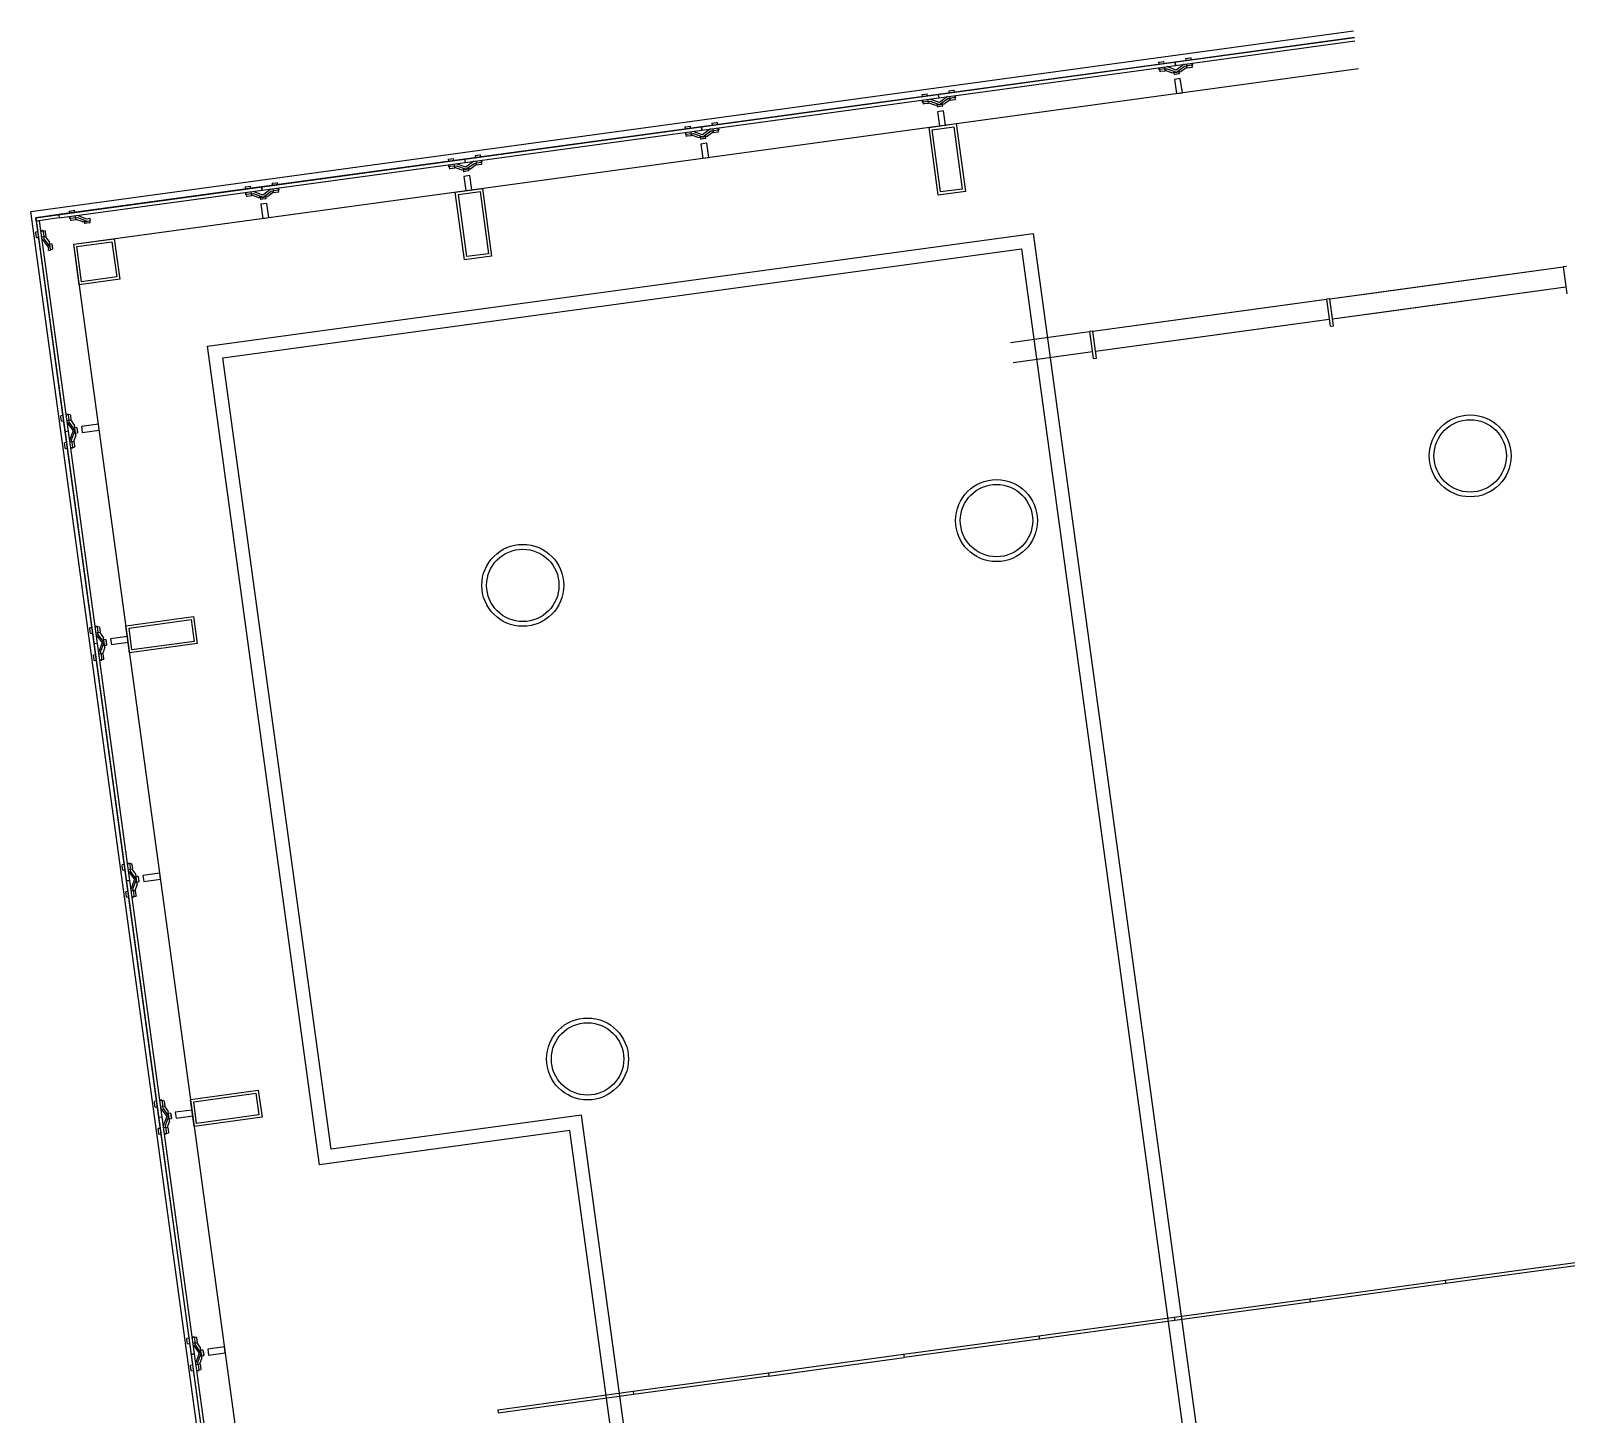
# Model space of a CAD drawing. Header units: millimetres. Extents: x -162945 to 7560, y -3558 to 130718.
# Drawn here: x -162945 to -151702, y 105661 to 115792 of the extents above; entities that cross this region are included whole.
import ezdxf

# ---------------------------------------------------------------- set-up
doc = ezdxf.new("R2010")
doc.units = ezdxf.units.MM
doc.header["$LTSCALE"] = 5
for name, color, linetype in [('A-GLAZ', 140, 'Continuous'), ('A-GLAZ-CWMG', 3, 'Continuous'), ('A-HOLE', 2, 'Continuous'), ('A—\\M+5C3C5\\M+5B4B0', 135, 'Continuous'), ('E-COLS-F3$0$0S-COLS-LINE', 4, 'Continuous')]:
    doc.layers.add(name, color=color, linetype=linetype)

msp = doc.modelspace()

# ---------------------------------------------------------------- linework, layer by layer
at = {"layer": 'A-GLAZ', "color": 8}
for p, q in [((-154489, 115589), (-154455, 115594)), ((-154489, 115589), (-154455, 115594)), ((-154489, 115589), (-154487, 115574)), ((-154489, 115589), (-154487, 115574)), ((-154455, 115594), (-154449, 115594)), ((-154455, 115594), (-154449, 115594)), ((-154447, 115580), (-154449, 115594)), ((-154447, 115580), (-154449, 115594)), ((-154687, 115562), (-154681, 115563)), ((-154687, 115562), (-154681, 115563)), ((-154687, 115562), (-154685, 115547)), ((-154687, 115562), (-154685, 115547)), ((-154687, 115521), (-154685, 115506)), ((-154687, 115521), (-154685, 115506)), ((-154677, 115507), (-154685, 115506)), ((-154677, 115507), (-154685, 115506)), ((-154682, 115522), (-154678, 115492)), ((-154682, 115522), (-154678, 115492)), ((-154681, 115563), (-154648, 115567)), ((-154681, 115563), (-154648, 115567)), ((-154672, 115493), (-154678, 115492)), ((-154672, 115493), (-154678, 115492)), ((-154642, 115512), (-154677, 115507)), ((-154642, 115512), (-154677, 115507)), ((-154638, 115497), (-154672, 115493)), ((-154638, 115497), (-154672, 115493)), ((-154646, 115552), (-154648, 115567)), ((-154646, 115552), (-154648, 115567)), ((-154638, 115497), (-154642, 115527)), ((-154638, 115497), (-154642, 115527)), ((-154642, 115512), (-154625, 115514)), ((-154642, 115512), (-154625, 115514)), ((-154591, 115484), (-154639, 115502)), ((-154591, 115484), (-154639, 115502)), ((-154558, 115503), (-154627, 115529)), ((-154558, 115503), (-154627, 115529)), ((-154625, 115514), (-154556, 115489)), ((-154625, 115514), (-154556, 115489)), ((-154591, 115484), (-154556, 115489)), ((-154591, 115484), (-154556, 115489)), ((-154591, 115484), (-154574, 115486)), ((-154591, 115484), (-154574, 115486)), ((-154581, 115489), (-154581, 115485)), ((-154581, 115489), (-154581, 115485)), ((-154581, 115489), (-154581, 115485)), ((-154581, 115489), (-154581, 115485)), ((-154576, 115486), (-154574, 115471)), ((-154576, 115486), (-154574, 115471)), ((-154576, 115486), (-154574, 115471)), ((-154576, 115486), (-154574, 115471)), ((-154576, 115486), (-154574, 115471)), ((-154576, 115486), (-154574, 115471)), ((-154576, 115486), (-154574, 115471)), ((-154576, 115486), (-154574, 115471)), ((-154574, 115486), (-154556, 115489)), ((-154574, 115486), (-154556, 115489)), ((-154540, 115476), (-154574, 115471)), ((-154540, 115476), (-154574, 115471)), ((-154540, 115476), (-154574, 115471)), ((-154540, 115476), (-154574, 115471)), ((-154568, 115472), (-154574, 115471)), ((-154568, 115472), (-154574, 115471)), ((-154568, 115472), (-154574, 115471)), ((-154568, 115472), (-154574, 115471)), ((-154534, 115476), (-154568, 115472)), ((-154534, 115476), (-154568, 115472)), ((-154534, 115476), (-154568, 115472)), ((-154534, 115476), (-154568, 115472)), ((-154499, 115547), (-154558, 115503)), ((-154499, 115547), (-154558, 115503)), ((-154556, 115489), (-154497, 115532)), ((-154556, 115489), (-154497, 115532)), ((-154556, 115489), (-154521, 115493)), ((-154556, 115489), (-154521, 115493)), ((-154556, 115489), (-154539, 115491)), ((-154556, 115489), (-154539, 115491)), ((-154534, 115476), (-154540, 115476)), ((-154534, 115476), (-154540, 115476)), ((-154534, 115476), (-154540, 115476)), ((-154534, 115476), (-154540, 115476)), ((-154539, 115491), (-154521, 115493)), ((-154539, 115491), (-154521, 115493)), ((-154534, 115476), (-154536, 115491)), ((-154534, 115476), (-154536, 115491)), ((-154534, 115476), (-154536, 115491)), ((-154534, 115476), (-154536, 115491)), ((-154534, 115476), (-154536, 115491)), ((-154534, 115476), (-154536, 115491)), ((-154534, 115476), (-154536, 115491)), ((-154534, 115476), (-154536, 115491)), ((-154531, 115492), (-154532, 115496)), ((-154531, 115492), (-154532, 115496)), ((-154531, 115492), (-154532, 115496)), ((-154531, 115492), (-154532, 115496)), ((-154480, 115523), (-154521, 115493)), ((-154480, 115523), (-154521, 115493)), ((-154497, 115532), (-154479, 115534)), ((-154497, 115532), (-154479, 115534)), ((-154484, 115549), (-154480, 115519)), ((-154484, 115549), (-154480, 115519)), ((-154446, 115524), (-154480, 115519)), ((-154446, 115524), (-154480, 115519)), ((-154444, 115539), (-154479, 115534)), ((-154444, 115539), (-154479, 115534)), ((-154440, 115525), (-154446, 115524)), ((-154440, 115525), (-154446, 115524)), ((-154440, 115525), (-154444, 115554)), ((-154440, 115525), (-154444, 115554)), ((-154437, 115540), (-154444, 115539)), ((-154437, 115540), (-154444, 115539)), ((-154437, 115540), (-154439, 115555)), ((-154437, 115540), (-154439, 115555)), ((-156223, 115352), (-156189, 115357)), ((-156223, 115352), (-156189, 115357)), ((-156223, 115352), (-156221, 115337)), ((-156223, 115352), (-156221, 115337)), ((-156189, 115357), (-156183, 115357)), ((-156189, 115357), (-156183, 115357)), ((-156181, 115343), (-156183, 115357)), ((-156181, 115343), (-156183, 115357)), ((-154528, 115442), (-154571, 115436)), ((-154571, 115436), (-154557, 115332)), ((-154513, 115338), (-154528, 115442)), ((-156421, 115325), (-156415, 115326)), ((-156421, 115325), (-156415, 115326)), ((-156421, 115325), (-156419, 115310)), ((-156421, 115325), (-156419, 115310)), ((-156421, 115284), (-156419, 115269)), ((-156421, 115284), (-156419, 115269)), ((-156411, 115270), (-156419, 115269)), ((-156411, 115270), (-156419, 115269)), ((-156416, 115285), (-156412, 115255)), ((-156416, 115285), (-156412, 115255)), ((-156415, 115326), (-156381, 115330)), ((-156415, 115326), (-156381, 115330)), ((-156406, 115256), (-156412, 115255)), ((-156406, 115256), (-156412, 115255)), ((-156376, 115275), (-156411, 115270)), ((-156376, 115275), (-156411, 115270)), ((-156372, 115260), (-156406, 115256)), ((-156372, 115260), (-156406, 115256)), ((-156379, 115315), (-156381, 115330)), ((-156379, 115315), (-156381, 115330)), ((-156372, 115260), (-156376, 115290)), ((-156372, 115260), (-156376, 115290)), ((-156376, 115275), (-156359, 115277)), ((-156376, 115275), (-156359, 115277)), ((-156325, 115247), (-156373, 115265)), ((-156325, 115247), (-156373, 115265)), ((-156292, 115266), (-156361, 115292)), ((-156292, 115266), (-156361, 115292)), ((-156359, 115277), (-156290, 115252)), ((-156359, 115277), (-156290, 115252)), ((-156325, 115247), (-156290, 115252)), ((-156325, 115247), (-156290, 115252)), ((-156325, 115247), (-156307, 115249)), ((-156325, 115247), (-156307, 115249)), ((-156315, 115252), (-156315, 115248)), ((-156315, 115252), (-156315, 115248)), ((-156315, 115252), (-156315, 115248)), ((-156315, 115252), (-156315, 115248)), ((-156310, 115249), (-156308, 115234)), ((-156310, 115249), (-156308, 115234)), ((-156310, 115249), (-156308, 115234)), ((-156310, 115249), (-156308, 115234)), ((-156310, 115249), (-156308, 115234)), ((-156310, 115249), (-156308, 115234)), ((-156310, 115249), (-156308, 115234)), ((-156310, 115249), (-156308, 115234)), ((-156274, 115239), (-156308, 115234)), ((-156274, 115239), (-156308, 115234)), ((-156274, 115239), (-156308, 115234)), ((-156274, 115239), (-156308, 115234)), ((-156307, 115249), (-156290, 115252)), ((-156307, 115249), (-156290, 115252)), ((-156268, 115239), (-156302, 115235)), ((-156268, 115239), (-156302, 115235)), ((-156268, 115239), (-156302, 115235)), ((-156268, 115239), (-156302, 115235)), ((-156233, 115310), (-156292, 115266)), ((-156233, 115310), (-156292, 115266)), ((-156290, 115252), (-156231, 115295)), ((-156290, 115252), (-156231, 115295)), ((-156290, 115252), (-156255, 115256)), ((-156290, 115252), (-156255, 115256)), ((-156290, 115252), (-156272, 115254)), ((-156290, 115252), (-156272, 115254)), ((-156268, 115239), (-156274, 115239)), ((-156268, 115239), (-156274, 115239)), ((-156268, 115239), (-156274, 115239)), ((-156268, 115239), (-156274, 115239)), ((-156272, 115254), (-156255, 115256)), ((-156272, 115254), (-156255, 115256)), ((-156268, 115239), (-156270, 115254)), ((-156268, 115239), (-156270, 115254)), ((-156268, 115239), (-156270, 115254)), ((-156268, 115239), (-156270, 115254)), ((-156268, 115239), (-156270, 115254)), ((-156268, 115239), (-156270, 115254)), ((-156268, 115239), (-156270, 115254)), ((-156268, 115239), (-156270, 115254)), ((-156265, 115255), (-156266, 115259)), ((-156265, 115255), (-156266, 115259)), ((-156265, 115255), (-156266, 115259)), ((-156265, 115255), (-156266, 115259)), ((-156214, 115286), (-156255, 115256)), ((-156214, 115286), (-156255, 115256)), ((-156231, 115295), (-156213, 115297)), ((-156231, 115295), (-156213, 115297)), ((-156217, 115312), (-156213, 115282)), ((-156217, 115312), (-156213, 115282)), ((-156178, 115302), (-156213, 115297)), ((-156178, 115302), (-156213, 115297)), ((-156180, 115287), (-156213, 115282)), ((-156180, 115287), (-156213, 115282)), ((-156174, 115288), (-156180, 115287)), ((-156174, 115288), (-156180, 115287)), ((-156174, 115288), (-156178, 115317)), ((-156174, 115288), (-156178, 115317)), ((-156171, 115303), (-156178, 115302)), ((-156171, 115303), (-156178, 115302)), ((-156171, 115303), (-156173, 115318)), ((-156171, 115303), (-156173, 115318)), ((-154557, 115332), (-154513, 115338)), ((-156302, 115235), (-156308, 115234)), ((-156302, 115235), (-156308, 115234)), ((-156302, 115235), (-156308, 115234)), ((-156302, 115235), (-156308, 115234)), ((-158155, 115088), (-158149, 115089)), ((-158155, 115088), (-158149, 115089)), ((-158155, 115088), (-158153, 115073)), ((-158155, 115088), (-158153, 115073)), ((-158154, 115047), (-158152, 115032)), ((-158154, 115047), (-158152, 115032)), ((-158145, 115033), (-158152, 115032)), ((-158145, 115033), (-158152, 115032)), ((-158150, 115048), (-158145, 115018)), ((-158150, 115048), (-158145, 115018)), ((-158149, 115089), (-158115, 115093)), ((-158149, 115089), (-158115, 115093)), ((-158110, 115038), (-158145, 115033)), ((-158110, 115038), (-158145, 115033)), ((-158140, 115019), (-158145, 115018)), ((-158140, 115019), (-158145, 115018)), ((-158106, 115023), (-158140, 115019)), ((-158106, 115023), (-158140, 115019)), ((-158113, 115078), (-158115, 115093)), ((-158113, 115078), (-158115, 115093)), ((-158106, 115023), (-158110, 115053)), ((-158106, 115023), (-158110, 115053)), ((-158110, 115038), (-158093, 115040)), ((-158110, 115038), (-158093, 115040)), ((-158059, 115010), (-158106, 115028)), ((-158059, 115010), (-158106, 115028)), ((-158026, 115029), (-158095, 115055)), ((-158026, 115029), (-158095, 115055)), ((-158093, 115040), (-158024, 115015)), ((-158093, 115040), (-158024, 115015)), ((-158059, 115010), (-158024, 115015)), ((-158059, 115010), (-158024, 115015)), ((-158059, 115010), (-158041, 115012)), ((-158059, 115010), (-158041, 115012)), ((-158049, 115015), (-158049, 115011)), ((-158049, 115015), (-158049, 115011)), ((-158049, 115015), (-158049, 115011)), ((-158049, 115015), (-158049, 115011)), ((-158044, 115012), (-158042, 114997)), ((-158044, 115012), (-158042, 114997)), ((-158044, 115012), (-158042, 114997)), ((-158044, 115012), (-158042, 114997)), ((-158044, 115012), (-158042, 114997)), ((-158044, 115012), (-158042, 114997)), ((-158044, 115012), (-158042, 114997)), ((-158044, 115012), (-158042, 114997)), ((-158041, 115012), (-158024, 115015)), ((-158041, 115012), (-158024, 115015)), ((-157967, 115073), (-158026, 115029)), ((-157967, 115073), (-158026, 115029)), ((-158024, 115015), (-157965, 115058)), ((-158024, 115015), (-157965, 115058)), ((-158024, 115015), (-157989, 115019)), ((-158024, 115015), (-157989, 115019)), ((-158024, 115015), (-158006, 115017)), ((-158024, 115015), (-158006, 115017)), ((-158006, 115017), (-157989, 115019)), ((-158006, 115017), (-157989, 115019)), ((-158002, 115002), (-158004, 115017)), ((-158002, 115002), (-158004, 115017)), ((-158002, 115002), (-158004, 115017)), ((-158002, 115002), (-158004, 115017)), ((-158002, 115002), (-158004, 115017)), ((-158002, 115002), (-158004, 115017)), ((-158002, 115002), (-158004, 115017)), ((-158002, 115002), (-158004, 115017)), ((-157999, 115018), (-158000, 115022)), ((-157999, 115018), (-158000, 115022)), ((-157999, 115018), (-158000, 115022)), ((-157999, 115018), (-158000, 115022)), ((-157948, 115049), (-157989, 115019)), ((-157948, 115049), (-157989, 115019)), ((-157965, 115058), (-157947, 115060)), ((-157965, 115058), (-157947, 115060)), ((-157957, 115115), (-157923, 115120)), ((-157957, 115115), (-157923, 115120)), ((-157957, 115115), (-157955, 115100)), ((-157957, 115115), (-157955, 115100)), ((-157951, 115075), (-157947, 115045)), ((-157951, 115075), (-157947, 115045)), ((-157912, 115065), (-157947, 115060)), ((-157912, 115065), (-157947, 115060)), ((-157913, 115050), (-157947, 115045)), ((-157913, 115050), (-157947, 115045)), ((-157923, 115120), (-157917, 115120)), ((-157923, 115120), (-157917, 115120)), ((-157915, 115106), (-157917, 115120)), ((-157915, 115106), (-157917, 115120)), ((-157908, 115051), (-157913, 115050)), ((-157908, 115051), (-157913, 115050)), ((-157908, 115051), (-157912, 115080)), ((-157908, 115051), (-157912, 115080)), ((-157905, 115066), (-157912, 115065)), ((-157905, 115066), (-157912, 115065)), ((-157905, 115066), (-157907, 115081)), ((-157905, 115066), (-157907, 115081)), ((-158008, 115002), (-158042, 114997)), ((-158008, 115002), (-158042, 114997)), ((-158008, 115002), (-158042, 114997)), ((-158008, 115002), (-158042, 114997)), ((-158036, 114998), (-158042, 114997)), ((-158036, 114998), (-158042, 114997)), ((-158036, 114998), (-158042, 114997)), ((-158036, 114998), (-158042, 114997)), ((-157995, 114968), (-158039, 114962)), ((-158039, 114962), (-158025, 114858)), ((-158002, 115002), (-158036, 114998)), ((-158002, 115002), (-158036, 114998)), ((-158002, 115002), (-158036, 114998)), ((-158002, 115002), (-158036, 114998)), ((-158002, 115002), (-158008, 115002)), ((-158002, 115002), (-158008, 115002)), ((-158002, 115002), (-158008, 115002)), ((-158002, 115002), (-158008, 115002)), ((-157981, 114864), (-157995, 114968)), ((-159889, 114851), (-159883, 114852)), ((-159889, 114851), (-159883, 114852)), ((-159889, 114851), (-159887, 114836)), ((-159889, 114851), (-159887, 114836)), ((-159888, 114810), (-159886, 114795)), ((-159888, 114810), (-159886, 114795)), ((-159879, 114796), (-159886, 114795)), ((-159879, 114796), (-159886, 114795)), ((-159883, 114852), (-159849, 114856)), ((-159883, 114852), (-159849, 114856)), ((-159883, 114811), (-159879, 114781)), ((-159883, 114811), (-159879, 114781)), ((-159874, 114797), (-159879, 114796)), ((-159874, 114797), (-159879, 114796)), ((-159844, 114801), (-159874, 114797)), ((-159844, 114801), (-159874, 114797)), ((-159840, 114786), (-159874, 114782)), ((-159840, 114786), (-159874, 114782)), ((-159847, 114841), (-159849, 114856)), ((-159847, 114841), (-159849, 114856)), ((-159840, 114786), (-159844, 114816)), ((-159840, 114786), (-159844, 114816)), ((-159844, 114801), (-159826, 114803)), ((-159844, 114801), (-159826, 114803)), ((-159793, 114773), (-159840, 114791)), ((-159793, 114773), (-159840, 114791)), ((-159760, 114792), (-159829, 114818)), ((-159760, 114792), (-159829, 114818)), ((-159826, 114803), (-159758, 114778)), ((-159826, 114803), (-159758, 114778)), ((-159700, 114836), (-159760, 114792)), ((-159700, 114836), (-159760, 114792)), ((-159758, 114778), (-159698, 114821)), ((-159758, 114778), (-159698, 114821)), ((-159682, 114812), (-159723, 114782)), ((-159682, 114812), (-159723, 114782)), ((-159698, 114821), (-159681, 114823)), ((-159698, 114821), (-159681, 114823)), ((-159691, 114878), (-159657, 114883)), ((-159691, 114878), (-159657, 114883)), ((-159691, 114878), (-159689, 114863)), ((-159691, 114878), (-159689, 114863)), ((-159685, 114838), (-159681, 114808)), ((-159685, 114838), (-159681, 114808)), ((-159646, 114828), (-159681, 114823)), ((-159646, 114828), (-159681, 114823)), ((-159647, 114813), (-159681, 114808)), ((-159647, 114813), (-159681, 114808)), ((-159657, 114883), (-159651, 114883)), ((-159657, 114883), (-159651, 114883)), ((-159649, 114869), (-159651, 114883)), ((-159649, 114869), (-159651, 114883)), ((-159642, 114814), (-159647, 114813)), ((-159642, 114814), (-159647, 114813)), ((-159642, 114814), (-159646, 114843)), ((-159642, 114814), (-159646, 114843)), ((-159639, 114829), (-159646, 114828)), ((-159639, 114829), (-159646, 114828)), ((-159639, 114829), (-159641, 114844)), ((-159639, 114829), (-159641, 114844)), ((-158025, 114858), (-157981, 114864)), ((-161177, 114675), (-161143, 114679)), ((-161177, 114675), (-161143, 114679)), ((-161177, 114675), (-161175, 114660)), ((-161177, 114675), (-161175, 114660)), ((-161143, 114679), (-161137, 114680)), ((-161143, 114679), (-161137, 114680)), ((-161135, 114665), (-161137, 114680)), ((-161135, 114665), (-161137, 114680)), ((-159874, 114782), (-159879, 114781)), ((-159874, 114782), (-159879, 114781)), ((-159793, 114773), (-159758, 114778)), ((-159793, 114773), (-159758, 114778)), ((-159793, 114773), (-159775, 114775)), ((-159793, 114773), (-159775, 114775)), ((-159783, 114778), (-159782, 114774)), ((-159783, 114778), (-159782, 114774)), ((-159783, 114778), (-159782, 114774)), ((-159783, 114778), (-159782, 114774)), ((-159778, 114775), (-159776, 114760)), ((-159778, 114775), (-159776, 114760)), ((-159778, 114775), (-159776, 114760)), ((-159778, 114775), (-159776, 114760)), ((-159778, 114775), (-159776, 114760)), ((-159778, 114775), (-159776, 114760)), ((-159778, 114775), (-159776, 114760)), ((-159778, 114775), (-159776, 114760)), ((-159742, 114765), (-159776, 114760)), ((-159742, 114765), (-159776, 114760)), ((-159742, 114765), (-159776, 114760)), ((-159742, 114765), (-159776, 114760)), ((-159770, 114761), (-159776, 114760)), ((-159770, 114761), (-159776, 114760)), ((-159770, 114761), (-159776, 114760)), ((-159770, 114761), (-159776, 114760)), ((-159775, 114775), (-159758, 114778)), ((-159775, 114775), (-159758, 114778)), ((-159736, 114765), (-159770, 114761)), ((-159736, 114765), (-159770, 114761)), ((-159736, 114765), (-159770, 114761)), ((-159736, 114765), (-159770, 114761)), ((-159758, 114778), (-159723, 114782)), ((-159758, 114778), (-159723, 114782)), ((-159758, 114778), (-159740, 114780)), ((-159758, 114778), (-159740, 114780)), ((-159736, 114765), (-159742, 114765)), ((-159736, 114765), (-159742, 114765)), ((-159736, 114765), (-159742, 114765)), ((-159736, 114765), (-159742, 114765)), ((-159740, 114780), (-159723, 114782)), ((-159740, 114780), (-159723, 114782)), ((-159736, 114765), (-159738, 114780)), ((-159736, 114765), (-159738, 114780)), ((-159736, 114765), (-159738, 114780)), ((-159736, 114765), (-159738, 114780)), ((-159736, 114765), (-159738, 114780)), ((-159736, 114765), (-159738, 114780)), ((-159736, 114765), (-159738, 114780)), ((-159736, 114765), (-159738, 114780)), ((-159733, 114781), (-159733, 114785)), ((-159733, 114781), (-159733, 114785)), ((-159733, 114781), (-159733, 114785)), ((-159733, 114781), (-159733, 114785)), ((-161375, 114648), (-161369, 114649)), ((-161375, 114648), (-161369, 114649)), ((-161375, 114648), (-161373, 114633)), ((-161375, 114648), (-161373, 114633)), ((-161375, 114607), (-161372, 114592)), ((-161375, 114607), (-161372, 114592)), ((-161365, 114593), (-161372, 114592)), ((-161365, 114593), (-161372, 114592)), ((-161370, 114608), (-161365, 114578)), ((-161370, 114608), (-161365, 114578)), ((-161369, 114649), (-161335, 114653)), ((-161369, 114649), (-161335, 114653)), ((-161330, 114598), (-161365, 114593)), ((-161330, 114598), (-161365, 114593)), ((-161360, 114579), (-161365, 114578)), ((-161360, 114579), (-161365, 114578)), ((-161326, 114583), (-161360, 114579)), ((-161326, 114583), (-161360, 114579)), ((-161333, 114638), (-161335, 114653)), ((-161333, 114638), (-161335, 114653)), ((-161326, 114583), (-161330, 114613)), ((-161326, 114583), (-161330, 114613)), ((-161330, 114598), (-161313, 114600)), ((-161330, 114598), (-161313, 114600)), ((-161279, 114570), (-161326, 114587)), ((-161279, 114570), (-161326, 114587)), ((-161246, 114589), (-161315, 114615)), ((-161246, 114589), (-161315, 114615)), ((-161313, 114600), (-161244, 114574)), ((-161313, 114600), (-161244, 114574)), ((-161279, 114570), (-161244, 114574)), ((-161279, 114570), (-161244, 114574)), ((-161279, 114570), (-161261, 114572)), ((-161279, 114570), (-161261, 114572)), ((-161269, 114575), (-161269, 114571)), ((-161269, 114575), (-161269, 114571)), ((-161269, 114575), (-161269, 114571)), ((-161269, 114575), (-161269, 114571)), ((-161264, 114572), (-161262, 114557)), ((-161264, 114572), (-161262, 114557)), ((-161264, 114572), (-161262, 114557)), ((-161264, 114572), (-161262, 114557)), ((-161264, 114572), (-161262, 114557)), ((-161264, 114572), (-161262, 114557)), ((-161264, 114572), (-161262, 114557)), ((-161264, 114572), (-161262, 114557)), ((-161228, 114561), (-161262, 114557)), ((-161228, 114561), (-161262, 114557)), ((-161228, 114561), (-161262, 114557)), ((-161228, 114561), (-161262, 114557)), ((-161261, 114572), (-161244, 114574)), ((-161261, 114572), (-161244, 114574)), ((-161222, 114562), (-161256, 114558)), ((-161222, 114562), (-161256, 114558)), ((-161222, 114562), (-161256, 114558)), ((-161222, 114562), (-161256, 114558)), ((-161187, 114633), (-161246, 114589)), ((-161187, 114633), (-161246, 114589)), ((-161244, 114574), (-161185, 114618)), ((-161244, 114574), (-161185, 114618)), ((-161244, 114574), (-161209, 114579)), ((-161244, 114574), (-161209, 114579)), ((-161244, 114574), (-161226, 114577)), ((-161244, 114574), (-161226, 114577)), ((-161222, 114562), (-161228, 114561)), ((-161222, 114562), (-161228, 114561)), ((-161222, 114562), (-161228, 114561)), ((-161222, 114562), (-161228, 114561)), ((-161226, 114577), (-161209, 114579)), ((-161226, 114577), (-161209, 114579)), ((-161222, 114562), (-161224, 114577)), ((-161222, 114562), (-161224, 114577)), ((-161222, 114562), (-161224, 114577)), ((-161222, 114562), (-161224, 114577)), ((-161222, 114562), (-161224, 114577)), ((-161222, 114562), (-161224, 114577)), ((-161222, 114562), (-161224, 114577)), ((-161222, 114562), (-161224, 114577)), ((-161219, 114578), (-161220, 114582)), ((-161219, 114578), (-161220, 114582)), ((-161219, 114578), (-161220, 114582)), ((-161219, 114578), (-161220, 114582)), ((-161168, 114609), (-161209, 114579)), ((-161168, 114609), (-161209, 114579)), ((-161185, 114618), (-161167, 114620)), ((-161185, 114618), (-161167, 114620)), ((-161171, 114635), (-161167, 114605)), ((-161171, 114635), (-161167, 114605)), ((-161132, 114625), (-161167, 114620)), ((-161132, 114625), (-161167, 114620)), ((-161134, 114610), (-161167, 114605)), ((-161134, 114610), (-161167, 114605)), ((-161128, 114610), (-161134, 114610)), ((-161128, 114610), (-161134, 114610)), ((-161128, 114610), (-161132, 114640)), ((-161128, 114610), (-161132, 114640)), ((-161125, 114626), (-161132, 114625)), ((-161125, 114626), (-161132, 114625)), ((-161125, 114626), (-161127, 114641)), ((-161125, 114626), (-161127, 114641)), ((-162663, 114472), (-162661, 114457)), ((-162663, 114472), (-162657, 114472)), ((-162657, 114472), (-162623, 114477)), ((-162621, 114462), (-162623, 114477)), ((-161256, 114558), (-161262, 114557)), ((-161256, 114558), (-161262, 114557)), ((-161256, 114558), (-161262, 114557)), ((-161256, 114558), (-161262, 114557)), ((-161215, 114528), (-161259, 114522)), ((-161259, 114522), (-161245, 114418)), ((-161201, 114424), (-161215, 114528)), ((-162663, 114431), (-162660, 114416)), ((-162653, 114417), (-162660, 114416)), ((-162658, 114432), (-162654, 114402)), ((-162648, 114403), (-162654, 114402)), ((-162618, 114422), (-162653, 114417)), ((-162614, 114407), (-162648, 114403)), ((-162614, 114407), (-162618, 114437)), ((-162618, 114422), (-162601, 114424)), ((-162567, 114394), (-162614, 114411)), ((-162534, 114413), (-162603, 114439)), ((-162601, 114424), (-162532, 114398)), ((-162567, 114394), (-162532, 114398)), ((-162567, 114394), (-162549, 114396)), ((-162552, 114396), (-162550, 114381)), ((-162552, 114396), (-162550, 114381)), ((-162516, 114385), (-162550, 114381)), ((-162544, 114382), (-162550, 114381)), ((-162510, 114386), (-162544, 114382)), ((-162516, 114416), (-162534, 114413)), ((-162532, 114398), (-162514, 114401)), ((-162516, 114416), (-162509, 114417)), ((-162516, 114416), (-162509, 114417)), ((-162510, 114386), (-162516, 114385)), ((-162507, 114402), (-162514, 114401)), ((-162507, 114402), (-162514, 114401)), ((-162510, 114386), (-162512, 114401)), ((-162510, 114386), (-162512, 114401)), ((-162507, 114402), (-162509, 114417)), ((-162507, 114402), (-162509, 114417)), ((-161245, 114418), (-161201, 114424)), ((-162894, 114319), (-162909, 114317)), ((-162908, 114311), (-162909, 114317)), ((-162903, 114277), (-162908, 114311)), ((-162903, 114277), (-162889, 114279)), ((-162855, 114329), (-162869, 114327)), ((-162839, 114326), (-162869, 114322)), ((-162863, 114282), (-162834, 114286)), ((-162861, 114267), (-162818, 114208)), ((-162855, 114329), (-162854, 114322)), ((-162854, 114322), (-162849, 114287)), ((-162846, 114269), (-162849, 114287)), ((-162803, 114210), (-162846, 114269)), ((-162839, 114326), (-162838, 114320)), ((-162838, 114320), (-162834, 114286)), ((-162838, 114286), (-162808, 114245)), ((-162805, 114227), (-162808, 114245)), ((-162803, 114210), (-162808, 114245)), ((-162791, 114232), (-162806, 114230)), ((-162791, 114232), (-162806, 114230)), ((-162791, 114232), (-162786, 114198)), ((-162791, 114232), (-162790, 114226)), ((-162790, 114226), (-162785, 114192)), ((-162818, 114208), (-162815, 114190)), ((-162814, 114183), (-162815, 114190)), ((-162814, 114183), (-162815, 114190)), ((-162814, 114183), (-162800, 114185)), ((-162814, 114183), (-162800, 114185)), ((-162801, 114192), (-162803, 114210)), ((-162801, 114192), (-162800, 114185)), ((-162801, 114192), (-162800, 114185)), ((-162800, 114190), (-162785, 114192)), ((-162800, 114190), (-162785, 114192)), ((-162786, 114198), (-162785, 114192)), ((-162710, 112974), (-162725, 112972)), ((-162710, 112974), (-162725, 112972)), ((-162724, 112966), (-162725, 112972)), ((-162724, 112966), (-162725, 112972)), ((-162720, 112933), (-162724, 112966)), ((-162720, 112933), (-162724, 112966)), ((-162720, 112933), (-162705, 112935)), ((-162720, 112933), (-162705, 112935)), ((-162671, 112985), (-162686, 112983)), ((-162671, 112985), (-162686, 112983)), ((-162655, 112982), (-162685, 112978)), ((-162655, 112982), (-162685, 112978)), ((-162680, 112938), (-162650, 112942)), ((-162680, 112938), (-162650, 112942)), ((-162678, 112923), (-162634, 112863)), ((-162678, 112923), (-162634, 112863)), ((-162671, 112985), (-162670, 112977)), ((-162671, 112985), (-162670, 112977)), ((-162670, 112977), (-162665, 112942)), ((-162670, 112977), (-162665, 112942)), ((-162663, 112925), (-162665, 112942)), ((-162663, 112925), (-162665, 112942)), ((-162619, 112866), (-162663, 112925)), ((-162619, 112866), (-162663, 112925)), ((-162655, 112982), (-162654, 112976)), ((-162655, 112982), (-162654, 112976)), ((-162654, 112976), (-162650, 112942)), ((-162654, 112976), (-162650, 112942)), ((-162654, 112942), (-162624, 112901)), ((-162654, 112942), (-162624, 112901)), ((-162623, 112890), (-162627, 112890)), ((-162623, 112890), (-162627, 112890)), ((-162623, 112890), (-162627, 112890)), ((-162623, 112890), (-162627, 112890)), ((-162622, 112883), (-162624, 112901)), ((-162619, 112866), (-162624, 112901)), ((-162622, 112883), (-162624, 112901)), ((-162619, 112866), (-162624, 112901)), ((-162607, 112887), (-162622, 112885)), ((-162607, 112887), (-162622, 112885)), ((-162607, 112887), (-162622, 112885)), ((-162607, 112887), (-162622, 112885)), ((-162607, 112887), (-162622, 112885)), ((-162607, 112887), (-162622, 112885)), ((-162607, 112887), (-162622, 112885)), ((-162607, 112887), (-162622, 112885)), ((-162619, 112866), (-162622, 112883)), ((-162619, 112866), (-162622, 112883)), ((-162607, 112887), (-162606, 112882)), ((-162607, 112887), (-162602, 112854)), ((-162607, 112887), (-162602, 112854)), ((-162607, 112887), (-162606, 112882)), ((-162607, 112887), (-162606, 112882)), ((-162607, 112887), (-162602, 112854)), ((-162607, 112887), (-162602, 112854)), ((-162607, 112887), (-162606, 112882)), ((-162606, 112882), (-162602, 112848)), ((-162606, 112882), (-162602, 112848)), ((-162606, 112882), (-162602, 112848)), ((-162606, 112882), (-162602, 112848)), ((-162449, 112911), (-162573, 112894)), ((-162573, 112894), (-162567, 112850)), ((-162443, 112867), (-162449, 112911)), ((-162683, 112776), (-162698, 112774)), ((-162683, 112776), (-162698, 112774)), ((-162693, 112740), (-162698, 112774)), ((-162693, 112740), (-162698, 112774)), ((-162634, 112863), (-162660, 112795)), ((-162634, 112863), (-162660, 112795)), ((-162628, 112784), (-162658, 112779)), ((-162628, 112784), (-162658, 112779)), ((-162645, 112797), (-162619, 112866)), ((-162645, 112797), (-162619, 112866)), ((-162643, 112779), (-162645, 112797)), ((-162643, 112779), (-162645, 112797)), ((-162643, 112779), (-162638, 112744)), ((-162643, 112779), (-162638, 112744)), ((-162614, 112830), (-162632, 112783)), ((-162614, 112830), (-162632, 112783)), ((-162628, 112784), (-162623, 112750)), ((-162628, 112784), (-162623, 112750)), ((-162620, 112840), (-162616, 112841)), ((-162620, 112840), (-162616, 112841)), ((-162620, 112840), (-162616, 112841)), ((-162620, 112840), (-162616, 112841)), ((-162614, 112830), (-162619, 112866)), ((-162617, 112848), (-162619, 112866)), ((-162614, 112830), (-162619, 112866)), ((-162617, 112848), (-162619, 112866)), ((-162617, 112846), (-162602, 112848)), ((-162614, 112830), (-162617, 112848)), ((-162617, 112846), (-162602, 112848)), ((-162617, 112846), (-162602, 112848)), ((-162617, 112846), (-162602, 112848)), ((-162617, 112846), (-162602, 112848)), ((-162614, 112830), (-162617, 112848)), ((-162617, 112846), (-162602, 112848)), ((-162617, 112846), (-162602, 112848)), ((-162617, 112846), (-162602, 112848)), ((-162602, 112854), (-162602, 112848)), ((-162602, 112854), (-162602, 112848)), ((-162602, 112854), (-162602, 112848)), ((-162602, 112854), (-162602, 112848)), ((-162567, 112850), (-162443, 112867)), ((-162693, 112734), (-162693, 112740)), ((-162693, 112734), (-162693, 112740)), ((-162693, 112734), (-162678, 112736)), ((-162693, 112734), (-162678, 112736)), ((-162653, 112740), (-162623, 112744)), ((-162653, 112740), (-162623, 112744)), ((-162652, 112735), (-162637, 112737)), ((-162652, 112735), (-162637, 112737)), ((-162638, 112744), (-162637, 112737)), ((-162638, 112744), (-162637, 112737)), ((-162623, 112750), (-162623, 112744)), ((-162623, 112750), (-162623, 112744)), ((-162498, 111421), (-162513, 111419)), ((-162498, 111421), (-162513, 111419)), ((-162512, 111413), (-162513, 111419)), ((-162512, 111413), (-162513, 111419)), ((-162507, 111379), (-162512, 111413)), ((-162507, 111379), (-162512, 111413)), ((-162458, 111431), (-162473, 111429)), ((-162458, 111431), (-162473, 111429)), ((-162443, 111428), (-162473, 111424)), ((-162443, 111428), (-162473, 111424)), ((-162458, 111431), (-162457, 111424)), ((-162458, 111431), (-162457, 111424)), ((-162457, 111424), (-162453, 111389)), ((-162457, 111424), (-162453, 111389)), ((-162443, 111428), (-162442, 111422)), ((-162443, 111428), (-162442, 111422)), ((-162442, 111422), (-162437, 111388)), ((-162442, 111422), (-162437, 111388)), ((-162507, 111379), (-162492, 111381)), ((-162507, 111379), (-162492, 111381)), ((-162467, 111384), (-162437, 111388)), ((-162467, 111384), (-162437, 111388)), ((-162465, 111369), (-162422, 111310)), ((-162465, 111369), (-162422, 111310)), ((-162450, 111371), (-162453, 111389)), ((-162450, 111371), (-162453, 111389)), ((-162407, 111312), (-162450, 111371)), ((-162407, 111312), (-162450, 111371)), ((-162422, 111310), (-162448, 111241)), ((-162422, 111310), (-162448, 111241)), ((-162442, 111388), (-162412, 111347)), ((-162442, 111388), (-162412, 111347)), ((-162433, 111243), (-162407, 111312)), ((-162433, 111243), (-162407, 111312)), ((-162410, 111337), (-162414, 111336)), ((-162410, 111337), (-162414, 111336)), ((-162410, 111337), (-162414, 111336)), ((-162410, 111337), (-162414, 111336)), ((-162409, 111329), (-162412, 111347)), ((-162407, 111312), (-162412, 111347)), ((-162409, 111329), (-162412, 111347)), ((-162407, 111312), (-162412, 111347)), ((-162395, 111334), (-162410, 111332)), ((-162395, 111334), (-162410, 111332)), ((-162395, 111334), (-162410, 111332)), ((-162395, 111334), (-162410, 111332)), ((-162395, 111334), (-162410, 111332)), ((-162395, 111334), (-162410, 111332)), ((-162395, 111334), (-162410, 111332)), ((-162395, 111334), (-162410, 111332)), ((-162407, 111312), (-162409, 111329)), ((-162407, 111312), (-162409, 111329)), ((-162402, 111277), (-162407, 111312)), ((-162404, 111294), (-162407, 111312)), ((-162402, 111277), (-162407, 111312)), ((-162404, 111294), (-162407, 111312)), ((-162395, 111334), (-162394, 111328)), ((-162395, 111334), (-162390, 111300)), ((-162395, 111334), (-162390, 111300)), ((-162395, 111334), (-162394, 111328)), ((-162395, 111334), (-162394, 111328)), ((-162395, 111334), (-162390, 111300)), ((-162395, 111334), (-162390, 111300)), ((-162395, 111334), (-162394, 111328)), ((-162394, 111328), (-162389, 111294)), ((-162394, 111328), (-162389, 111294)), ((-162394, 111328), (-162389, 111294)), ((-162394, 111328), (-162389, 111294)), ((-162471, 111222), (-162486, 111220)), ((-162471, 111222), (-162486, 111220)), ((-162481, 111187), (-162486, 111220)), ((-162481, 111187), (-162486, 111220)), ((-162416, 111230), (-162446, 111226)), ((-162416, 111230), (-162446, 111226)), ((-162440, 111186), (-162410, 111190)), ((-162440, 111186), (-162410, 111190)), ((-162430, 111226), (-162433, 111243)), ((-162430, 111226), (-162433, 111243)), ((-162430, 111226), (-162426, 111191)), ((-162430, 111226), (-162426, 111191)), ((-162426, 111191), (-162425, 111183)), ((-162426, 111191), (-162425, 111183)), ((-162402, 111277), (-162420, 111229)), ((-162402, 111277), (-162420, 111229)), ((-162416, 111230), (-162411, 111196)), ((-162416, 111230), (-162411, 111196)), ((-162411, 111196), (-162410, 111190)), ((-162411, 111196), (-162410, 111190)), ((-162407, 111287), (-162403, 111287)), ((-162407, 111287), (-162403, 111287)), ((-162407, 111287), (-162403, 111287)), ((-162407, 111287), (-162403, 111287)), ((-162404, 111292), (-162389, 111294)), ((-162402, 111277), (-162404, 111294)), ((-162404, 111292), (-162389, 111294)), ((-162404, 111292), (-162389, 111294)), ((-162404, 111292), (-162389, 111294)), ((-162404, 111292), (-162389, 111294)), ((-162402, 111277), (-162404, 111294)), ((-162404, 111292), (-162389, 111294)), ((-162404, 111292), (-162389, 111294)), ((-162404, 111292), (-162389, 111294)), ((-162390, 111300), (-162389, 111294)), ((-162390, 111300), (-162389, 111294)), ((-162390, 111300), (-162389, 111294)), ((-162390, 111300), (-162389, 111294)), ((-162480, 111181), (-162481, 111187)), ((-162480, 111181), (-162481, 111187)), ((-162480, 111181), (-162465, 111183)), ((-162480, 111181), (-162465, 111183)), ((-162439, 111181), (-162425, 111183)), ((-162439, 111181), (-162425, 111183)), ((-162261, 109687), (-162276, 109685)), ((-162261, 109687), (-162276, 109685)), ((-162275, 109679), (-162276, 109685)), ((-162275, 109679), (-162276, 109685)), ((-162270, 109645), (-162275, 109679)), ((-162270, 109645), (-162275, 109679)), ((-162270, 109645), (-162255, 109647)), ((-162270, 109645), (-162255, 109647)), ((-162221, 109697), (-162236, 109695)), ((-162221, 109697), (-162236, 109695)), ((-162206, 109694), (-162236, 109690)), ((-162206, 109694), (-162236, 109690)), ((-162230, 109650), (-162200, 109655)), ((-162230, 109650), (-162200, 109655)), ((-162228, 109635), (-162185, 109576)), ((-162228, 109635), (-162185, 109576)), ((-162221, 109697), (-162220, 109690)), ((-162221, 109697), (-162220, 109690)), ((-162220, 109690), (-162216, 109660)), ((-162220, 109690), (-162216, 109660)), ((-162216, 109660), (-162216, 109655)), ((-162216, 109660), (-162216, 109655)), ((-162213, 109637), (-162216, 109655)), ((-162213, 109637), (-162216, 109655)), ((-162170, 109578), (-162213, 109637)), ((-162170, 109578), (-162213, 109637)), ((-162206, 109694), (-162205, 109688)), ((-162206, 109694), (-162205, 109688)), ((-162205, 109688), (-162200, 109655)), ((-162205, 109688), (-162200, 109655)), ((-162205, 109654), (-162175, 109613)), ((-162205, 109654), (-162175, 109613)), ((-162000, 109623), (-162123, 109607)), ((-161994, 109580), (-162000, 109623)), ((-162185, 109576), (-162211, 109507)), ((-162185, 109576), (-162211, 109507)), ((-162196, 109509), (-162170, 109578)), ((-162196, 109509), (-162170, 109578)), ((-162193, 109492), (-162196, 109509)), ((-162193, 109492), (-162196, 109509)), ((-162165, 109543), (-162183, 109495)), ((-162165, 109543), (-162183, 109495)), ((-162173, 109603), (-162177, 109602)), ((-162173, 109603), (-162177, 109602)), ((-162173, 109603), (-162177, 109602)), ((-162173, 109603), (-162177, 109602)), ((-162172, 109595), (-162175, 109613)), ((-162170, 109578), (-162175, 109613)), ((-162172, 109595), (-162175, 109613)), ((-162170, 109578), (-162175, 109613)), ((-162158, 109600), (-162173, 109598)), ((-162158, 109600), (-162173, 109598)), ((-162158, 109600), (-162173, 109598)), ((-162158, 109600), (-162173, 109598)), ((-162158, 109600), (-162173, 109598)), ((-162158, 109600), (-162173, 109598)), ((-162158, 109600), (-162173, 109598)), ((-162158, 109600), (-162173, 109598)), ((-162170, 109578), (-162172, 109595)), ((-162170, 109578), (-162172, 109595)), ((-162165, 109543), (-162170, 109578)), ((-162167, 109560), (-162170, 109578)), ((-162165, 109543), (-162170, 109578)), ((-162167, 109560), (-162170, 109578)), ((-162170, 109553), (-162166, 109553)), ((-162170, 109553), (-162166, 109553)), ((-162170, 109553), (-162166, 109553)), ((-162170, 109553), (-162166, 109553)), ((-162167, 109558), (-162152, 109560)), ((-162167, 109558), (-162152, 109560)), ((-162167, 109558), (-162152, 109560)), ((-162167, 109558), (-162152, 109560)), ((-162167, 109558), (-162152, 109560)), ((-162165, 109543), (-162167, 109560)), ((-162167, 109558), (-162152, 109560)), ((-162167, 109558), (-162152, 109560)), ((-162167, 109558), (-162152, 109560)), ((-162165, 109543), (-162167, 109560)), ((-162158, 109600), (-162157, 109594)), ((-162158, 109600), (-162153, 109566)), ((-162158, 109600), (-162153, 109566)), ((-162158, 109600), (-162157, 109594)), ((-162158, 109600), (-162157, 109594)), ((-162158, 109600), (-162153, 109566)), ((-162158, 109600), (-162153, 109566)), ((-162158, 109600), (-162157, 109594)), ((-162157, 109594), (-162152, 109560)), ((-162157, 109594), (-162152, 109560)), ((-162157, 109594), (-162152, 109560)), ((-162157, 109594), (-162152, 109560)), ((-162153, 109566), (-162152, 109560)), ((-162153, 109566), (-162152, 109560)), ((-162153, 109566), (-162152, 109560)), ((-162153, 109566), (-162152, 109560)), ((-162123, 109607), (-162117, 109563)), ((-162117, 109563), (-161994, 109580)), ((-162234, 109489), (-162249, 109486)), ((-162234, 109489), (-162249, 109486)), ((-162244, 109453), (-162249, 109486)), ((-162244, 109453), (-162249, 109486)), ((-162243, 109447), (-162244, 109453)), ((-162243, 109447), (-162244, 109453)), ((-162243, 109447), (-162228, 109449)), ((-162243, 109447), (-162228, 109449)), ((-162179, 109496), (-162209, 109492)), ((-162179, 109496), (-162209, 109492)), ((-162203, 109452), (-162173, 109456)), ((-162203, 109452), (-162173, 109456)), ((-162202, 109447), (-162188, 109449)), ((-162202, 109447), (-162188, 109449)), ((-162193, 109492), (-162189, 109457)), ((-162193, 109492), (-162189, 109457)), ((-162189, 109457), (-162188, 109449)), ((-162189, 109457), (-162188, 109449)), ((-162179, 109496), (-162174, 109462)), ((-162179, 109496), (-162174, 109462)), ((-162174, 109462), (-162173, 109456)), ((-162174, 109462), (-162173, 109456)), ((-162024, 107953), (-162039, 107951)), ((-162024, 107953), (-162039, 107951)), ((-162038, 107945), (-162039, 107951)), ((-162038, 107945), (-162039, 107951)), ((-162033, 107911), (-162038, 107945)), ((-162033, 107911), (-162038, 107945)), ((-161984, 107963), (-161999, 107961)), ((-161984, 107963), (-161999, 107961)), ((-161969, 107960), (-161999, 107956)), ((-161969, 107960), (-161999, 107956)), ((-161984, 107963), (-161983, 107956)), ((-161984, 107963), (-161983, 107956)), ((-161983, 107956), (-161979, 107921)), ((-161983, 107956), (-161979, 107921)), ((-161969, 107960), (-161968, 107955)), ((-161969, 107960), (-161968, 107955)), ((-161968, 107955), (-161963, 107921)), ((-161968, 107955), (-161963, 107921)), ((-162033, 107911), (-162018, 107913)), ((-162033, 107911), (-162018, 107913)), ((-161993, 107917), (-161963, 107921)), ((-161993, 107917), (-161963, 107921)), ((-161991, 107901), (-161948, 107842)), ((-161991, 107901), (-161948, 107842)), ((-161976, 107903), (-161979, 107921)), ((-161976, 107903), (-161979, 107921)), ((-161933, 107844), (-161976, 107903)), ((-161933, 107844), (-161976, 107903)), ((-161948, 107842), (-161974, 107773)), ((-161948, 107842), (-161974, 107773)), ((-161968, 107920), (-161938, 107879)), ((-161968, 107920), (-161938, 107879)), ((-161959, 107775), (-161933, 107844)), ((-161959, 107775), (-161933, 107844)), ((-161936, 107869), (-161940, 107868)), ((-161936, 107869), (-161940, 107868)), ((-161936, 107869), (-161940, 107868)), ((-161936, 107869), (-161940, 107868)), ((-161935, 107862), (-161938, 107879)), ((-161933, 107844), (-161938, 107879)), ((-161935, 107862), (-161938, 107879)), ((-161933, 107844), (-161938, 107879)), ((-161921, 107866), (-161936, 107864)), ((-161921, 107866), (-161936, 107864)), ((-161921, 107866), (-161936, 107864)), ((-161921, 107866), (-161936, 107864)), ((-161921, 107866), (-161936, 107864)), ((-161921, 107866), (-161936, 107864)), ((-161921, 107866), (-161936, 107864)), ((-161921, 107866), (-161936, 107864)), ((-161933, 107844), (-161935, 107862)), ((-161933, 107844), (-161935, 107862)), ((-161930, 107827), (-161933, 107844)), ((-161930, 107827), (-161933, 107844)), ((-161930, 107827), (-161933, 107844)), ((-161930, 107827), (-161933, 107844)), ((-161933, 107819), (-161929, 107819)), ((-161933, 107819), (-161929, 107819)), ((-161933, 107819), (-161929, 107819)), ((-161933, 107819), (-161929, 107819)), ((-161928, 107809), (-161930, 107827)), ((-161928, 107809), (-161930, 107827)), ((-161930, 107824), (-161915, 107826)), ((-161930, 107824), (-161915, 107826)), ((-161928, 107809), (-161930, 107826)), ((-161930, 107824), (-161915, 107826)), ((-161930, 107824), (-161915, 107826)), ((-161930, 107824), (-161915, 107826)), ((-161930, 107824), (-161915, 107826)), ((-161928, 107809), (-161930, 107826)), ((-161930, 107824), (-161915, 107826)), ((-161930, 107824), (-161915, 107826)), ((-161921, 107866), (-161920, 107860)), ((-161921, 107866), (-161916, 107832)), ((-161921, 107866), (-161916, 107832)), ((-161921, 107866), (-161920, 107860)), ((-161921, 107866), (-161920, 107860)), ((-161921, 107866), (-161916, 107832)), ((-161921, 107866), (-161916, 107832)), ((-161921, 107866), (-161920, 107860)), ((-161920, 107860), (-161915, 107826)), ((-161920, 107860), (-161915, 107826)), ((-161920, 107860), (-161915, 107826)), ((-161920, 107860), (-161915, 107826)), ((-161916, 107832), (-161915, 107826)), ((-161916, 107832), (-161915, 107826)), ((-161916, 107832), (-161915, 107826)), ((-161916, 107832), (-161915, 107826)), ((-161997, 107755), (-162012, 107753)), ((-161997, 107755), (-162012, 107753)), ((-162007, 107719), (-162012, 107753)), ((-162007, 107719), (-162012, 107753)), ((-162006, 107713), (-162007, 107719)), ((-162006, 107713), (-162007, 107719)), ((-162006, 107713), (-161991, 107715)), ((-162006, 107713), (-161991, 107715)), ((-161942, 107762), (-161972, 107758)), ((-161942, 107762), (-161972, 107758)), ((-161966, 107718), (-161936, 107723)), ((-161966, 107718), (-161936, 107723)), ((-161965, 107713), (-161951, 107716)), ((-161965, 107713), (-161951, 107716)), ((-161956, 107758), (-161959, 107775)), ((-161956, 107758), (-161959, 107775)), ((-161956, 107758), (-161952, 107723)), ((-161956, 107758), (-161952, 107723)), ((-161952, 107723), (-161951, 107716)), ((-161952, 107723), (-161951, 107716)), ((-161928, 107809), (-161946, 107762)), ((-161928, 107809), (-161946, 107762)), ((-161942, 107762), (-161937, 107728)), ((-161942, 107762), (-161937, 107728)), ((-161937, 107728), (-161936, 107723)), ((-161937, 107728), (-161936, 107723)), ((-161787, 106219), (-161802, 106217)), ((-161787, 106219), (-161802, 106217)), ((-161801, 106211), (-161802, 106217)), ((-161801, 106211), (-161802, 106217)), ((-161796, 106177), (-161801, 106211)), ((-161796, 106177), (-161801, 106211)), ((-161796, 106177), (-161781, 106179)), ((-161796, 106177), (-161781, 106179)), ((-161747, 106229), (-161762, 106227)), ((-161747, 106229), (-161762, 106227)), ((-161732, 106226), (-161762, 106222)), ((-161732, 106226), (-161762, 106222)), ((-161756, 106183), (-161726, 106187)), ((-161756, 106183), (-161726, 106187)), ((-161754, 106168), (-161711, 106108)), ((-161754, 106168), (-161711, 106108)), ((-161747, 106229), (-161746, 106222)), ((-161747, 106229), (-161746, 106222)), ((-161746, 106222), (-161742, 106187)), ((-161746, 106222), (-161742, 106187)), ((-161739, 106170), (-161742, 106187)), ((-161739, 106170), (-161742, 106187)), ((-161696, 106110), (-161739, 106170)), ((-161696, 106110), (-161739, 106170)), ((-161732, 106226), (-161731, 106221)), ((-161732, 106226), (-161731, 106221)), ((-161731, 106221), (-161726, 106187)), ((-161731, 106221), (-161726, 106187)), ((-161731, 106186), (-161701, 106145)), ((-161731, 106186), (-161701, 106145)), ((-161699, 106135), (-161703, 106134)), ((-161699, 106135), (-161703, 106134)), ((-161699, 106135), (-161703, 106134)), ((-161699, 106135), (-161703, 106134)), ((-161698, 106128), (-161701, 106145)), ((-161696, 106110), (-161701, 106145)), ((-161698, 106128), (-161701, 106145)), ((-161696, 106110), (-161701, 106145)), ((-161684, 106132), (-161699, 106130)), ((-161684, 106132), (-161699, 106130)), ((-161684, 106132), (-161699, 106130)), ((-161684, 106132), (-161699, 106130)), ((-161684, 106132), (-161699, 106130)), ((-161684, 106132), (-161699, 106130)), ((-161684, 106132), (-161699, 106130)), ((-161684, 106132), (-161699, 106130)), ((-161684, 106132), (-161683, 106126)), ((-161684, 106132), (-161679, 106098)), ((-161684, 106132), (-161679, 106098)), ((-161684, 106132), (-161683, 106126)), ((-161684, 106132), (-161679, 106098)), ((-161684, 106132), (-161679, 106098)), ((-161684, 106132), (-161683, 106126)), ((-161684, 106132), (-161683, 106126)), ((-161526, 106156), (-161649, 106139)), ((-161649, 106139), (-161643, 106095)), ((-161520, 106112), (-161526, 106156)), ((-161760, 106021), (-161775, 106019)), ((-161760, 106021), (-161775, 106019)), ((-161770, 105985), (-161775, 106019)), ((-161770, 105985), (-161775, 106019)), ((-161711, 106108), (-161737, 106039)), ((-161711, 106108), (-161737, 106039)), ((-161705, 106028), (-161735, 106024)), ((-161705, 106028), (-161735, 106024)), ((-161722, 106041), (-161696, 106110)), ((-161722, 106041), (-161696, 106110)), ((-161719, 106024), (-161722, 106041)), ((-161719, 106024), (-161722, 106041)), ((-161719, 106024), (-161715, 105989)), ((-161719, 106024), (-161715, 105989)), ((-161691, 106075), (-161709, 106028)), ((-161691, 106075), (-161709, 106028)), ((-161705, 106028), (-161700, 105994)), ((-161705, 106028), (-161700, 105994)), ((-161696, 106110), (-161698, 106128)), ((-161696, 106110), (-161698, 106128)), ((-161691, 106075), (-161696, 106110)), ((-161693, 106093), (-161696, 106110)), ((-161691, 106075), (-161696, 106110)), ((-161693, 106093), (-161696, 106110)), ((-161696, 106085), (-161692, 106085)), ((-161696, 106085), (-161692, 106085)), ((-161696, 106085), (-161692, 106085)), ((-161696, 106085), (-161692, 106085)), ((-161691, 106075), (-161693, 106093)), ((-161691, 106075), (-161693, 106093)), ((-161693, 106090), (-161678, 106092)), ((-161693, 106090), (-161678, 106092)), ((-161693, 106090), (-161678, 106092)), ((-161693, 106090), (-161678, 106092)), ((-161693, 106090), (-161678, 106092)), ((-161693, 106090), (-161678, 106092)), ((-161693, 106090), (-161678, 106092)), ((-161693, 106090), (-161678, 106092)), ((-161683, 106126), (-161678, 106092)), ((-161683, 106126), (-161678, 106092)), ((-161683, 106126), (-161678, 106092)), ((-161683, 106126), (-161678, 106092)), ((-161679, 106098), (-161678, 106092)), ((-161679, 106098), (-161678, 106092)), ((-161679, 106098), (-161678, 106092)), ((-161679, 106098), (-161678, 106092)), ((-161643, 106095), (-161520, 106112)), ((-161769, 105979), (-161770, 105985)), ((-161769, 105979), (-161770, 105985)), ((-161769, 105979), (-161754, 105981)), ((-161769, 105979), (-161754, 105981)), ((-161729, 105985), (-161699, 105989)), ((-161729, 105985), (-161699, 105989)), ((-161728, 105980), (-161714, 105982)), ((-161728, 105980), (-161714, 105982)), ((-161715, 105989), (-161714, 105982)), ((-161715, 105989), (-161714, 105982)), ((-161700, 105994), (-161699, 105989)), ((-161700, 105994), (-161699, 105989))]:
    msp.add_line(p, q, dxfattribs=at)
at = {"layer": 'A-GLAZ', "lineweight": 13}
for p, q in [((-156297, 115301), (-156300, 115326)), ((-159764, 114827), (-159768, 114852)), ((-162694, 112855), (-162669, 112859)), ((-162482, 111302), (-162456, 111305)), ((-162008, 107834), (-161982, 107837))]:
    msp.add_line(p, q, dxfattribs=at)
at = {"layer": 'A-GLAZ', "color": 8, "elevation": 0}
for points in [[(-156300, 114589), (-156368, 115084), (-156170, 115112), (-156102, 114616), (-156300, 114589)], [(-159768, 114115), (-159836, 114610), (-159638, 114638), (-159570, 114142), (-159768, 114115)], [(-161725, 111304), (-162221, 111236), (-162248, 111435), (-161753, 111502), (-161725, 111304)], [(-161251, 107836), (-161747, 107769), (-161774, 107967), (-161279, 108034), (-161251, 107836)]]:
    msp.add_lwpolyline(points, dxfattribs=at)
for points in [[(-156283, 114612), (-156346, 115067), (-156187, 115089), (-156125, 114633)], [(-159751, 114138), (-159813, 114593), (-159655, 114615), (-159592, 114159)], [(-162630, 114229), (-162333, 114269), (-162292, 113972), (-162589, 113931)], [(-162607, 114211), (-162350, 114247), (-162314, 113989), (-162572, 113954)], [(-161748, 111321), (-162204, 111259), (-162225, 111417), (-161770, 111480)], [(-161274, 107853), (-161730, 107791), (-161751, 107950), (-161296, 108012)]]:
    msp.add_lwpolyline(points, close=True, dxfattribs=at)
at = {"layer": 'A-GLAZ-CWMG', "color": 8}
for p, q in [((-153434, 113829), (-151725, 114063)), ((-153073, 113878), (-151725, 114063)), ((-151700, 114066), (-151725, 114063)), ((-151725, 114063), (-151698, 113865)), ((-151705, 113914), (-153414, 113680)), ((-151705, 113914), (-153053, 113730)), ((-155168, 113592), (-153459, 113826)), ((-154313, 113709), (-153459, 113826)), ((-153434, 113829), (-153459, 113826)), ((-153434, 113829), (-153459, 113826)), ((-153434, 113829), (-153459, 113826)), ((-153459, 113826), (-153432, 113628)), ((-153459, 113826), (-153432, 113628)), ((-153459, 113826), (-153432, 113628)), ((-153434, 113829), (-153073, 113878)), ((-153407, 113631), (-153434, 113829)), ((-153407, 113631), (-153434, 113829)), ((-153407, 113631), (-153434, 113829)), ((-155168, 113592), (-154313, 113709)), ((-153438, 113677), (-155148, 113443)), ((-153438, 113677), (-154293, 113560)), ((-153053, 113730), (-153414, 113680)), ((-155772, 113510), (-155193, 113589)), ((-155168, 113592), (-155193, 113589)), ((-155168, 113592), (-155193, 113589)), ((-155168, 113592), (-155193, 113589)), ((-155193, 113589), (-155166, 113391)), ((-155193, 113589), (-155166, 113391)), ((-155193, 113589), (-155166, 113391)), ((-155141, 113394), (-155168, 113592)), ((-155141, 113394), (-155168, 113592)), ((-155141, 113394), (-155168, 113592)), ((-154293, 113560), (-155148, 113443)), ((-153432, 113628), (-153407, 113631)), ((-153432, 113628), (-153407, 113631)), ((-153432, 113628), (-153407, 113631)), ((-155172, 113440), (-155751, 113361)), ((-155166, 113391), (-155141, 113394)), ((-155166, 113391), (-155141, 113394)), ((-155166, 113391), (-155141, 113394)), ((-152590, 106643), (-151600, 106778)), ((-152590, 106643), (-151600, 106778)), ((-151596, 106753), (-152587, 106618)), ((-151596, 106753), (-152587, 106618)), ((-153581, 106507), (-152590, 106643)), ((-153581, 106507), (-152590, 106643)), ((-152587, 106618), (-153578, 106482)), ((-152587, 106618), (-153578, 106482)), ((-152590, 106643), (-152587, 106618)), ((-152590, 106643), (-152587, 106618)), ((-152590, 106643), (-152587, 106618)), ((-152590, 106643), (-152587, 106618)), ((-154572, 106372), (-153581, 106507)), ((-154572, 106372), (-153581, 106507)), ((-153578, 106482), (-154569, 106347)), ((-153578, 106482), (-154569, 106347)), ((-153581, 106507), (-153578, 106482)), ((-153581, 106507), (-153578, 106482)), ((-153581, 106507), (-153578, 106482)), ((-153581, 106507), (-153578, 106482)), ((-155563, 106236), (-154572, 106372)), ((-154572, 106372), (-154569, 106347)), ((-154572, 106372), (-154569, 106347)), ((-154569, 106347), (-155559, 106211)), ((-156554, 106101), (-155563, 106236)), ((-156554, 106101), (-155563, 106236)), ((-155559, 106211), (-156550, 106076)), ((-155563, 106236), (-155559, 106211)), ((-155563, 106236), (-155559, 106211)), ((-155563, 106236), (-155559, 106211)), ((-157247, 106006), (-156554, 106101)), ((-157244, 105981), (-156550, 106076)), ((-156554, 106101), (-156550, 106076)), ((-158535, 105830), (-157544, 105966)), ((-158535, 105830), (-157544, 105966)), ((-157541, 105940), (-158532, 105805)), ((-157541, 105940), (-158532, 105805)), ((-157544, 105966), (-157247, 106006)), ((-157544, 105966), (-157541, 105940)), ((-157544, 105966), (-157541, 105940)), ((-157544, 105966), (-157541, 105940)), ((-157541, 105940), (-157244, 105981)), ((-159526, 105695), (-158535, 105830)), ((-159526, 105695), (-158535, 105830)), ((-158532, 105805), (-159522, 105670)), ((-158532, 105805), (-159522, 105670)), ((-158535, 105830), (-158532, 105805)), ((-158535, 105830), (-158532, 105805)), ((-158535, 105830), (-158532, 105805)), ((-158535, 105830), (-158532, 105805)), ((-159526, 105695), (-159522, 105670)), ((-159526, 105695), (-159522, 105670))]:
    msp.add_line(p, q, dxfattribs=at)
for points in [[(-156291, 115095), (-156247, 115101), (-156261, 115205), (-156305, 115199)], [(-159759, 114621), (-159715, 114627), (-159729, 114731), (-159773, 114725)], [(-161757, 107846), (-161763, 107889), (-161886, 107873), (-161880, 107829)]]:
    msp.add_lwpolyline(points, close=True, dxfattribs=at)
at = {"layer": 'A-GLAZ-CWMG', "color": 8, "elevation": 0}
msp.add_lwpolyline([(-162231, 111314), (-162237, 111357), (-162360, 111340), (-162354, 111297)], close=True, dxfattribs=at)
at = {"layer": 'A-HOLE'}
for points in [[(-158615, 104941), (-158998, 107739), (-160831, 107489), (-161650, 113483), (-155606, 114308), (-153961, 102272)], [(-158526, 105025), (-158912, 107851), (-160745, 107602), (-161538, 113398), (-155692, 114196), (-154047, 102159), (-144485, 103466), (-144594, 104259)]]:
    msp.add_lwpolyline(points, dxfattribs=at)
at = {"layer": 'A—\\M+5C3C5\\M+5B4B0'}
for p, q in [((-162945, 114469), (-153260, 115792)), ((-162908, 114423), (-153254, 115743)), ((-153254, 115743), (-154566, 115563)), ((-154563, 115538), (-153250, 115718)), ((-154566, 115563), (-156300, 115326)), ((-156297, 115301), (-154563, 115538)), ((-154563, 115538), (-154566, 115563)), ((-154566, 115563), (-154563, 115538)), ((-156300, 115326), (-158034, 115089)), ((-158031, 115064), (-156297, 115301)), ((-156300, 115326), (-156297, 115301)), ((-158034, 115089), (-159768, 114852)), ((-159764, 114827), (-158031, 115064)), ((-158034, 115089), (-158031, 115064)), ((-158031, 115064), (-158034, 115089)), ((-159768, 114852), (-161254, 114649)), ((-161251, 114624), (-159764, 114827)), ((-159768, 114852), (-159764, 114827)), ((-161254, 114649), (-162740, 114446)), ((-162737, 114421), (-161251, 114624)), ((-161251, 114624), (-161254, 114649)), ((-161254, 114649), (-161251, 114624)), ((-160656, 97723), (-162945, 114469)), ((-162740, 114446), (-162908, 114423)), ((-162905, 114398), (-162908, 114423)), ((-162908, 114423), (-160633, 97777)), ((-162737, 114421), (-162905, 114398)), ((-162880, 114401), (-162905, 114398)), ((-162905, 114398), (-162694, 112855)), ((-162669, 112859), (-162880, 114401)), ((-162740, 114446), (-162737, 114421)), ((-162669, 112859), (-162694, 112855)), ((-162694, 112855), (-162482, 111302)), ((-162456, 111305), (-162669, 112859)), ((-162456, 111305), (-162482, 111302)), ((-162482, 111302), (-162245, 109568)), ((-162219, 109571), (-162456, 111305)), ((-162245, 109568), (-162219, 109571)), ((-162219, 109571), (-162245, 109568)), ((-162245, 109568), (-162008, 107834)), ((-161982, 107837), (-162219, 109571)), ((-161982, 107837), (-162008, 107834)), ((-162008, 107834), (-161771, 106100)), ((-161745, 106103), (-161982, 107837)), ((-161771, 106100), (-161745, 106103)), ((-161745, 106103), (-161771, 106100)), ((-161771, 106100), (-161534, 104366)), ((-161508, 104370), (-161745, 106103))]:
    msp.add_line(p, q, dxfattribs=at)
msp.add_lwpolyline([(-160385, 97811), (-162629, 114229), (-153223, 115515)], dxfattribs=at)
at = {"layer": 'E-COLS-F3$0$0S-COLS-LINE', "color": 255}
for centre, radius in [((-152406, 112679), 300), ((-152406, 112679), 265), ((-155874, 112205), 300), ((-155874, 112205), 265), ((-159342, 111731), 300), ((-159342, 111731), 265), ((-158868, 108263), 300), ((-158868, 108263), 265)]:
    msp.add_circle(centre, radius, dxfattribs=at)

doc.saveas('drawing.dxf')
